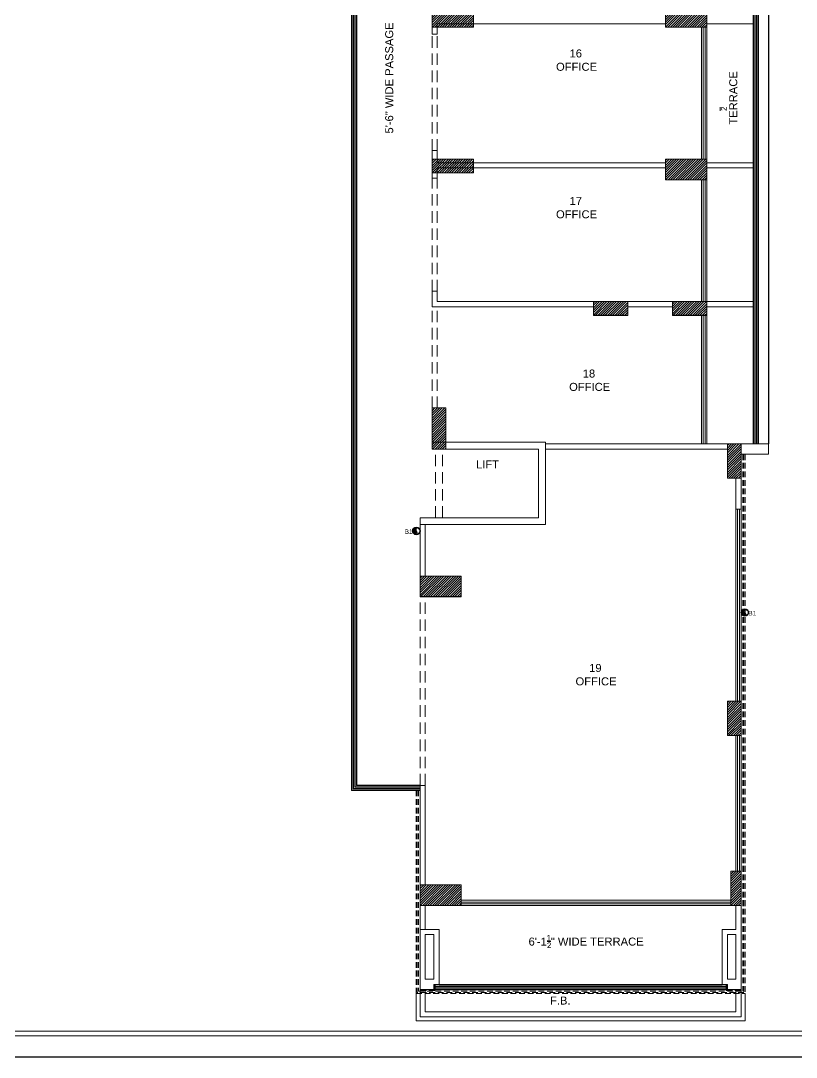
# Model space of a CAD drawing. Header units: inches. Extents: x 1807 to 67852, y 1160 to 20242.
# Drawn here: x 11976 to 12654, y 8125 to 9032 of the extents above; entities that cross this region are included whole.
import ezdxf

# ---------------------------------------------------------------- set-up
doc = ezdxf.new("R2010")
doc.units = ezdxf.units.IN
doc.header["$MEASUREMENT"] = 0
doc.linetypes.add('DASHED', pattern=[0.75, 0.5, -0.25])
for name, color, linetype, lineweight in [('02WINDOW & DOTTED', 8, 'Continuous', 20), ('4 upvc pip', 5, 'Continuous', 30), ('4 upvc pip hatch', 6, 'Continuous', 5), ('4. UPCV', 6, 'Continuous', 30), ('A-HATCH', 252, 'Continuous', 13), ('column_01', 7, 'Continuous', 18), ('HATCH', 8, 'Continuous', 0), ('RAILING', 8, 'Continuous', 25), ('SHOP TEXT', 7, 'Continuous', 15), ('wall', 7, 'Continuous', 20)]:
    doc.layers.add(name, color=color, linetype=linetype, lineweight=lineweight)
doc.styles.add('Krupalu 1', font='arial.ttf')
pattern_1 = [(45, (0, -2407.892), (-1.0606601718, 1.0606601718), [])]

# ---------------------------------------------------------------- blocks, each defined once
blk = doc.blocks.new('rtytrut')
at = {"layer": 'HATCH'}
h = blk.add_hatch(dxfattribs=at)
h.set_pattern_fill('ANSI31', color=256, scale=12, style=0)
h.set_pattern_definition(pattern_1)
h.paths.add_polyline_path([(136021.18, -630534.39), (135985.18, -630534.39), (135985.18, -630552.39), (136021.18, -630552.39)])
h = blk.add_hatch(dxfattribs=at)
h.set_pattern_fill('ANSI31', color=256, scale=12, style=0)
h.set_pattern_definition(pattern_1)
h.paths.add_polyline_path([(135781.18, -630540.39), (135817.18, -630540.39), (135817.18, -630552.39), (135781.18, -630552.39)])
h = blk.add_hatch(dxfattribs=at)
h.set_pattern_fill('ANSI31', color=256, scale=12, style=0)
h.set_pattern_definition(pattern_1)
h.paths.add_polyline_path([(135781.18, -630679.89), (135817.18, -630679.89), (135817.18, -630667.89), (135781.18, -630667.89)])
h = blk.add_hatch(dxfattribs=at)
h.set_pattern_fill('ANSI31', color=256, scale=12, style=0)
h.set_pattern_definition(pattern_1)
h.paths.add_polyline_path([(136021.18, -630685.89), (135985.18, -630685.89), (135985.18, -630667.89), (136021.18, -630667.89)])
h = blk.add_hatch(dxfattribs=at)
h.set_pattern_fill('ANSI31', color=256, scale=12, style=0)
h.set_pattern_definition(pattern_1)
h.paths.add_polyline_path([(135922.18, -630804.39), (135952.18, -630804.39), (135952.18, -630792.39), (135922.18, -630792.39)])
h = blk.add_hatch(dxfattribs=at)
h.set_pattern_fill('ANSI31', color=256, scale=12, style=0)
h.set_pattern_definition(pattern_1)
h.paths.add_polyline_path([(136021.18, -630804.39), (135991.18, -630804.39), (135991.18, -630792.39), (136021.18, -630792.39)])
h = blk.add_hatch(dxfattribs=at)
h.set_pattern_fill('ANSI31', color=256, scale=12, style=0)
h.set_pattern_definition(pattern_1)
h.paths.add_polyline_path([(135793.18, -630921.39), (135793.18, -630885.39), (135781.18, -630885.39), (135781.18, -630921.39)])
h = blk.add_hatch(dxfattribs=at)
h.set_pattern_fill('ANSI31', color=256, scale=12, style=0)
h.set_pattern_definition(pattern_1)
h.paths.add_polyline_path([(136039.18, -630916.89), (136039.18, -630946.89), (136051.18, -630946.89), (136051.18, -630916.89)])
h = blk.add_hatch(dxfattribs=at)
h.set_pattern_fill('ANSI31', color=256, scale=12, style=0)
h.set_pattern_definition(pattern_1)
h.paths.add_polyline_path([(135770.68, -631032.39), (135806.68, -631032.39), (135806.68, -631050.39), (135770.68, -631050.39)])
h = blk.add_hatch(dxfattribs=at)
h.set_pattern_fill('ANSI31', color=256, scale=12, style=0)
h.set_pattern_definition(pattern_1)
h.paths.add_polyline_path([(136039.18, -631141.89), (136039.18, -631171.89), (136051.18, -631171.89), (136051.18, -631141.89)])
h = blk.add_hatch(dxfattribs=at)
h.set_pattern_fill('ANSI31', color=256, scale=12, style=0)
h.set_pattern_definition(pattern_1)
h.paths.add_polyline_path([(136051.18, -631320.39), (136051.18, -631290.39), (136042.18, -631290.39), (136042.18, -631320.39)])
h = blk.add_hatch(dxfattribs=at)
h.set_pattern_fill('ANSI31', color=256, scale=12, style=0)
h.set_pattern_definition(pattern_1)
h.paths.add_polyline_path([(135770.68, -631302.39), (135806.68, -631302.39), (135806.68, -631320.39), (135770.68, -631320.39)])
at = {"layer": 'column_01'}
for points in [[(136021.18, -630534.39), (135985.18, -630534.39), (135985.18, -630552.39), (136021.18, -630552.39)], [(135781.18, -630540.39), (135817.18, -630540.39), (135817.18, -630552.39), (135781.18, -630552.39)], [(135781.18, -630679.89), (135817.18, -630679.89), (135817.18, -630667.89), (135781.18, -630667.89)], [(136021.18, -630685.89), (135985.18, -630685.89), (135985.18, -630667.89), (136021.18, -630667.89)], [(135922.18, -630804.39), (135952.18, -630804.39), (135952.18, -630792.39), (135922.18, -630792.39)], [(136021.18, -630804.39), (135991.18, -630804.39), (135991.18, -630792.39), (136021.18, -630792.39)], [(135793.18, -630921.39), (135793.18, -630885.39), (135781.18, -630885.39), (135781.18, -630921.39)], [(136039.18, -630916.89), (136039.18, -630946.89), (136051.18, -630946.89), (136051.18, -630916.89)], [(135770.68, -631032.39), (135806.68, -631032.39), (135806.68, -631050.39), (135770.68, -631050.39)], [(136039.18, -631141.89), (136039.18, -631171.89), (136051.18, -631171.89), (136051.18, -631141.89)], [(136051.18, -631320.39), (136051.18, -631290.39), (136042.18, -631290.39), (136042.18, -631320.39)], [(135770.68, -631302.39), (135806.68, -631302.39), (135806.68, -631320.39), (135770.68, -631320.39)]]:
    blk.add_lwpolyline(points, close=True, dxfattribs=at)

msp = doc.modelspace()

# ---------------------------------------------------------------- hatches: boundary and pattern name
at = {"layer": '4 upvc pip hatch', "ltscale": 10}
h = msp.add_hatch(dxfattribs=at)
h.set_pattern_fill('ANSI31', color=256, scale=3, angle=180, style=0)
h.set_pattern_definition([(225, (76006.13698, 149311.60004), (0.2651650429, -0.2651650429), [])])
edge = h.paths.add_edge_path()
edge.add_spline(control_points=[(12321.75, 8588.63), (12321.34, 8588.07), (12320.31, 8586.68), (12322.58, 8584.62), (12321.59, 8583.23), (12321.19, 8582.66)], knot_values=[0, 0, 0, 0, 1.259254, 3.09623, 4.348223, 4.348223, 4.348223, 4.348223], degree=3, periodic=0)
edge.add_arc((12321.54, 8585.64), 3, 83.26204, 180)
edge.add_arc((12321.54, 8585.64), 3, 180, 265.93661)
h = msp.add_hatch(dxfattribs=at)
h.set_pattern_fill('ANSI31', color=256, scale=3, angle=180, style=0)
h.set_pattern_definition([(225, (76293.23813, 149240.29438), (0.2651650429, -0.2651650429), [])])
edge = h.paths.add_edge_path()
edge.add_spline(control_points=[(12608.85, 8517.32), (12608.44, 8516.76), (12607.41, 8515.37), (12609.68, 8513.32), (12608.69, 8511.92), (12608.29, 8511.35)], knot_values=[0, 0, 0, 0, 1.259254, 3.09623, 4.348223, 4.348223, 4.348223, 4.348223], degree=3, periodic=0)
edge.add_arc((12608.64, 8514.33), 3, 83.26204, 180)
edge.add_arc((12608.64, 8514.33), 3, 180, 265.93661)

# ---------------------------------------------------------------- linework, layer by layer
at = {"layer": '02WINDOW & DOTTED', "linetype": 'DASHED', "ltscale": 20}
for p, q in [((12335.34, 8918.17), (12335.34, 9020.17)), ((12335.34, 8918.17), (12335.34, 9020.17)), ((12335.34, 8918.17), (12335.34, 9020.17)), ((12335.34, 8918.17), (12335.34, 9020.17)), ((12339.84, 8918.17), (12339.84, 9020.17)), ((12339.84, 8918.17), (12339.84, 9020.17)), ((12339.84, 8918.17), (12339.84, 9020.17)), ((12339.84, 8918.17), (12339.84, 9020.17)), ((12335.34, 8795.17), (12335.34, 8894.17)), ((12335.34, 8795.17), (12335.34, 8894.17)), ((12335.34, 8795.17), (12335.34, 8894.17)), ((12335.34, 8795.17), (12335.34, 8894.17)), ((12339.84, 8795.17), (12339.84, 8894.17)), ((12339.84, 8795.17), (12339.84, 8894.17)), ((12339.84, 8795.17), (12339.84, 8894.17)), ((12339.84, 8795.17), (12339.84, 8894.17)), ((12335.34, 8693.17), (12335.34, 8781.67)), ((12335.34, 8693.17), (12335.34, 8781.67)), ((12335.34, 8693.17), (12335.34, 8781.67)), ((12335.34, 8693.17), (12335.34, 8781.67)), ((12339.84, 8693.17), (12339.84, 8781.67)), ((12339.84, 8693.17), (12339.84, 8781.67)), ((12339.84, 8693.17), (12339.84, 8781.67)), ((12339.84, 8693.17), (12339.84, 8781.67)), ((12338.34, 8597.17), (12338.34, 8657.17)), ((12338.34, 8597.17), (12338.34, 8657.17)), ((12338.34, 8597.17), (12338.34, 8657.17)), ((12338.34, 8597.17), (12338.34, 8657.17)), ((12344.34, 8597.17), (12344.34, 8657.17)), ((12344.34, 8597.17), (12344.34, 8657.17)), ((12344.34, 8597.17), (12344.34, 8657.17)), ((12344.34, 8597.17), (12344.34, 8657.17)), ((12324.84, 8363.17), (12324.84, 8528.17)), ((12324.84, 8363.17), (12324.84, 8528.17)), ((12324.84, 8363.17), (12324.84, 8528.17)), ((12324.84, 8363.17), (12324.84, 8528.17)), ((12329.34, 8363.17), (12329.34, 8528.17)), ((12329.34, 8363.17), (12329.34, 8528.17)), ((12329.34, 8363.17), (12329.34, 8528.17)), ((12329.34, 8363.17), (12329.34, 8528.17))]:
    msp.add_line(p, q, dxfattribs=at)
at = {"layer": '02WINDOW & DOTTED', "ltscale": 20}
for p, q in [((12570.84, 9026.17), (12570.84, 8910.67)), ((12570.84, 9026.17), (12570.84, 8910.67)), ((12570.84, 9026.17), (12570.84, 8910.67)), ((12570.84, 9026.17), (12570.84, 8910.67)), ((12572.34, 9026.17), (12572.34, 8910.67)), ((12572.34, 9026.17), (12572.34, 8910.67)), ((12572.34, 9026.17), (12572.34, 8910.67)), ((12572.34, 9026.17), (12572.34, 8910.67)), ((12573.84, 9026.17), (12573.84, 8910.67)), ((12573.84, 9026.17), (12573.84, 8910.67)), ((12573.84, 9026.17), (12573.84, 8910.67)), ((12573.84, 9026.17), (12573.84, 8910.67)), ((12575.34, 9026.17), (12575.34, 8910.67)), ((12575.34, 9026.17), (12575.34, 8910.67)), ((12575.34, 9026.17), (12575.34, 8910.67)), ((12575.34, 9026.17), (12575.34, 8910.67)), ((12570.84, 8892.67), (12570.84, 8786.17)), ((12570.84, 8892.67), (12570.84, 8786.17)), ((12570.84, 8892.67), (12570.84, 8786.17)), ((12570.84, 8892.67), (12570.84, 8786.17)), ((12572.34, 8892.67), (12572.34, 8786.17)), ((12572.34, 8892.67), (12572.34, 8786.17)), ((12572.34, 8892.67), (12572.34, 8786.17)), ((12572.34, 8892.67), (12572.34, 8786.17)), ((12573.84, 8892.67), (12573.84, 8786.17)), ((12573.84, 8892.67), (12573.84, 8786.17)), ((12573.84, 8892.67), (12573.84, 8786.17)), ((12573.84, 8892.67), (12573.84, 8786.17)), ((12575.34, 8892.67), (12575.34, 8786.17)), ((12575.34, 8892.67), (12575.34, 8786.17)), ((12575.34, 8892.67), (12575.34, 8786.17)), ((12575.34, 8892.67), (12575.34, 8786.17)), ((12570.84, 8774.17), (12570.84, 8661.67)), ((12570.84, 8774.17), (12570.84, 8661.67)), ((12570.84, 8774.17), (12570.84, 8661.67)), ((12570.84, 8774.17), (12570.84, 8661.67)), ((12572.34, 8774.17), (12572.34, 8661.67)), ((12572.34, 8774.17), (12572.34, 8661.67)), ((12572.34, 8774.17), (12572.34, 8661.67)), ((12572.34, 8774.17), (12572.34, 8661.67)), ((12573.84, 8774.17), (12573.84, 8661.67)), ((12573.84, 8774.17), (12573.84, 8661.67)), ((12573.84, 8774.17), (12573.84, 8661.67)), ((12573.84, 8774.17), (12573.84, 8661.67)), ((12575.34, 8774.17), (12575.34, 8661.67)), ((12575.34, 8774.17), (12575.34, 8661.67)), ((12575.34, 8774.17), (12575.34, 8661.67)), ((12575.34, 8774.17), (12575.34, 8661.67)), ((12600.84, 8436.67), (12600.84, 8604.67)), ((12600.84, 8436.67), (12600.84, 8604.67)), ((12600.84, 8436.67), (12600.84, 8604.67)), ((12600.84, 8436.67), (12600.84, 8604.67)), ((12602.34, 8436.67), (12602.34, 8604.67)), ((12602.34, 8436.67), (12602.34, 8604.67)), ((12602.34, 8436.67), (12602.34, 8604.67)), ((12602.34, 8436.67), (12602.34, 8604.67)), ((12603.84, 8436.67), (12603.84, 8604.67)), ((12603.84, 8436.67), (12603.84, 8604.67)), ((12603.84, 8436.67), (12603.84, 8604.67)), ((12603.84, 8436.67), (12603.84, 8604.67)), ((12605.34, 8436.67), (12605.34, 8604.67)), ((12605.34, 8436.67), (12605.34, 8604.67)), ((12605.34, 8436.67), (12605.34, 8604.67)), ((12605.34, 8436.67), (12605.34, 8604.67)), ((12600.84, 8288.17), (12600.84, 8406.67)), ((12600.84, 8288.17), (12600.84, 8406.67)), ((12600.84, 8288.17), (12600.84, 8406.67)), ((12600.84, 8288.17), (12600.84, 8406.67)), ((12602.34, 8288.17), (12602.34, 8406.67)), ((12602.34, 8288.17), (12602.34, 8406.67)), ((12602.34, 8288.17), (12602.34, 8406.67)), ((12602.34, 8288.17), (12602.34, 8406.67)), ((12603.84, 8288.17), (12603.84, 8406.67)), ((12603.84, 8288.17), (12603.84, 8406.67)), ((12603.84, 8288.17), (12603.84, 8406.67)), ((12603.84, 8288.17), (12603.84, 8406.67)), ((12605.34, 8288.17), (12605.34, 8406.67)), ((12605.34, 8288.17), (12605.34, 8406.67)), ((12605.34, 8288.17), (12605.34, 8406.67)), ((12605.34, 8288.17), (12605.34, 8406.67)), ((12329.34, 8258.17), (12342.66, 8258.17)), ((12329.34, 8258.17), (12342.66, 8258.17)), ((12329.34, 8258.17), (12342.66, 8258.17)), ((12329.34, 8258.17), (12342.66, 8258.17)), ((12360.84, 8262.67), (12596.34, 8262.67)), ((12360.84, 8262.67), (12596.34, 8262.67)), ((12360.84, 8262.67), (12596.34, 8262.67)), ((12360.84, 8262.67), (12596.34, 8262.67)), ((12360.84, 8261.17), (12596.34, 8261.17)), ((12360.84, 8261.17), (12596.34, 8261.17)), ((12360.84, 8261.17), (12596.34, 8261.17)), ((12360.84, 8261.17), (12596.34, 8261.17)), ((12360.84, 8259.67), (12596.34, 8259.67)), ((12360.84, 8259.67), (12596.34, 8259.67)), ((12360.84, 8259.67), (12596.34, 8259.67)), ((12360.84, 8259.67), (12596.34, 8259.67)), ((12360.84, 8258.17), (12596.34, 8258.17)), ((12360.84, 8258.17), (12596.34, 8258.17)), ((12360.84, 8258.17), (12596.34, 8258.17)), ((12360.84, 8258.17), (12596.34, 8258.17))]:
    msp.add_line(p, q, dxfattribs=at)
at = {"layer": '02WINDOW & DOTTED', "linetype": 'DASHED', "ltscale": 10}
for p, q in [((12606.84, 8652.67), (12606.84, 8183.17)), ((12606.84, 8652.67), (12606.84, 8183.17)), ((12606.84, 8652.67), (12606.84, 8183.17)), ((12606.84, 8652.67), (12606.84, 8183.17)), ((12607.84, 8652.67), (12607.84, 8182.17)), ((12607.84, 8652.67), (12607.84, 8182.17)), ((12607.84, 8652.67), (12607.84, 8182.17)), ((12607.84, 8652.67), (12607.84, 8182.17)), ((12608.84, 8652.67), (12608.84, 8181.17)), ((12608.84, 8652.67), (12608.84, 8181.17)), ((12608.84, 8652.67), (12608.84, 8181.17)), ((12608.84, 8652.67), (12608.84, 8181.17)), ((12321.34, 8358.67), (12321.34, 8181.17)), ((12321.34, 8358.67), (12321.34, 8181.17)), ((12321.34, 8358.67), (12321.34, 8181.17)), ((12321.34, 8358.67), (12321.34, 8181.17)), ((12322.34, 8358.67), (12322.34, 8182.17)), ((12322.34, 8358.67), (12322.34, 8182.17)), ((12322.34, 8358.67), (12322.34, 8182.17)), ((12322.34, 8358.67), (12322.34, 8182.17)), ((12323.34, 8358.67), (12323.34, 8183.17)), ((12323.34, 8358.67), (12323.34, 8183.17)), ((12323.34, 8358.67), (12323.34, 8183.17)), ((12323.34, 8358.67), (12323.34, 8183.17)), ((12324.84, 8184.67), (12324.84, 8183.67)), ((12324.84, 8184.67), (12324.84, 8183.67)), ((12324.84, 8184.67), (12324.84, 8183.67)), ((12324.84, 8184.67), (12324.84, 8183.67)), ((12337.34, 8189.17), (12337.34, 8184.17)), ((12337.34, 8189.17), (12337.34, 8184.17)), ((12337.34, 8189.17), (12337.34, 8184.17)), ((12337.34, 8189.17), (12337.34, 8184.17)), ((12337.84, 8189.17), (12337.84, 8183.67)), ((12337.84, 8189.17), (12337.84, 8183.67)), ((12337.84, 8189.17), (12337.84, 8183.67)), ((12337.84, 8189.17), (12337.84, 8183.67)), ((12592.34, 8189.17), (12592.34, 8183.67)), ((12592.34, 8189.17), (12592.34, 8183.67)), ((12592.34, 8189.17), (12592.34, 8183.67)), ((12592.34, 8189.17), (12592.34, 8183.67)), ((12592.84, 8189.17), (12592.84, 8184.17)), ((12592.84, 8189.17), (12592.84, 8184.17)), ((12592.84, 8189.17), (12592.84, 8184.17)), ((12592.84, 8189.17), (12592.84, 8184.17)), ((12605.34, 8184.67), (12605.34, 8183.67)), ((12605.34, 8184.67), (12605.34, 8183.67)), ((12605.34, 8184.67), (12605.34, 8183.67)), ((12605.34, 8184.67), (12605.34, 8183.67)), ((12321.34, 8181.17), (12608.84, 8181.17)), ((12321.34, 8181.17), (12608.84, 8181.17)), ((12321.34, 8181.17), (12608.84, 8181.17)), ((12321.34, 8181.17), (12608.84, 8181.17)), ((12607.84, 8182.17), (12322.34, 8182.17)), ((12607.84, 8182.17), (12322.34, 8182.17)), ((12607.84, 8182.17), (12322.34, 8182.17)), ((12607.84, 8182.17), (12322.34, 8182.17)), ((12323.34, 8183.17), (12606.84, 8183.17)), ((12323.34, 8183.17), (12606.84, 8183.17)), ((12323.34, 8183.17), (12606.84, 8183.17)), ((12323.34, 8183.17), (12606.84, 8183.17)), ((12337.34, 8184.17), (12324.84, 8184.17)), ((12337.34, 8184.17), (12324.84, 8184.17)), ((12337.34, 8184.17), (12324.84, 8184.17)), ((12337.34, 8184.17), (12324.84, 8184.17)), ((12337.84, 8183.67), (12324.84, 8183.67)), ((12337.84, 8183.67), (12324.84, 8183.67)), ((12337.84, 8183.67), (12324.84, 8183.67)), ((12337.84, 8183.67), (12324.84, 8183.67)), ((12592.34, 8183.67), (12605.34, 8183.67)), ((12592.34, 8183.67), (12605.34, 8183.67)), ((12592.34, 8183.67), (12605.34, 8183.67)), ((12592.34, 8183.67), (12605.34, 8183.67)), ((12592.84, 8184.17), (12605.34, 8184.17)), ((12592.84, 8184.17), (12605.34, 8184.17)), ((12592.84, 8184.17), (12605.34, 8184.17)), ((12592.84, 8184.17), (12605.34, 8184.17))]:
    msp.add_line(p, q, dxfattribs=at)
at = {"layer": '4 upvc pip'}
msp.add_lwpolyline([(11297.95, 9838.79), (13721.15, 9838.79), (13721.15, 8125.42), (11297.95, 8125.42)], close=True, dxfattribs=at)
at = {"layer": '4. UPCV', "ltscale": 10}
for centre, radius in [((12321.54, 8585.64), 3.3), ((12321.54, 8585.64), 3), ((12608.64, 8514.33), 3.3), ((12608.64, 8514.33), 3)]:
    msp.add_circle(centre, radius, dxfattribs=at)
for points in [[(12321.75, 8588.63), (12321.34, 8588.07), (12320.31, 8586.68), (12322.58, 8584.62), (12321.59, 8583.23), (12321.19, 8582.66)], [(12608.85, 8517.32), (12608.44, 8516.76), (12607.41, 8515.37), (12609.68, 8513.32), (12608.69, 8511.92), (12608.29, 8511.35)]]:
    msp.add_open_spline(points, degree=3, knots=[0, 0, 0, 0, 1.888881, 4.644345, 6.522333, 6.522333, 6.522333, 6.522333], dxfattribs=at)
at = {"layer": 'A-HATCH'}
for points in [[(13655.4, 9820.03), (11359.62, 9820.03, 0.414214), (11316.72, 9777.12), (11316.72, 8191.17, 0.414214), (11363.7, 8144.18), (13652.35, 8144.18, 0.414214), (13702.39, 8194.22), (13702.39, 9773.04, 0.414214)], [(13655.4, 9815.86), (11359.62, 9815.86, 0.414214), (11320.89, 9777.12), (11320.89, 8191.17, 0.414214), (11363.7, 8148.35), (13652.35, 8148.35, 0.414214), (13698.22, 8194.22), (13698.22, 9773.04, 0.414214)]]:
    msp.add_lwpolyline(points, format="xyb", close=True, dxfattribs=at)
at = {"layer": 'RAILING'}
for p, q in [((12615.84, 9395.17), (12615.84, 8661.67)), ((12615.84, 9395.17), (12615.84, 8661.67)), ((12617.34, 9395.17), (12617.34, 8661.67)), ((12617.34, 9395.17), (12617.34, 8661.67)), ((12617.34, 9395.17), (12617.34, 8661.67)), ((12617.34, 9395.17), (12617.34, 8661.67)), ((12618.84, 9395.17), (12618.84, 8661.67)), ((12618.84, 9395.17), (12618.84, 8661.67)), ((12618.84, 9395.17), (12618.84, 8661.67)), ((12618.84, 9395.17), (12618.84, 8661.67)), ((12620.34, 9395.17), (12620.34, 8661.67)), ((12620.34, 9395.17), (12620.34, 8661.67)), ((12620.34, 9395.17), (12620.34, 8661.67)), ((12620.34, 9395.17), (12620.34, 8661.67)), ((12629.34, 9395.17), (12629.34, 8661.67)), ((12629.34, 9395.17), (12629.34, 8661.67)), ((12629.34, 9395.17), (12629.34, 8661.67)), ((12629.34, 9395.17), (12629.34, 8661.67)), ((12267.84, 9372.67), (12267.84, 8361.67)), ((12267.84, 9372.67), (12267.84, 8361.67)), ((12267.84, 9372.67), (12267.84, 8361.67)), ((12267.84, 9372.67), (12267.84, 8361.67)), ((12269.34, 9372.67), (12269.34, 8363.17)), ((12269.34, 9372.67), (12269.34, 8363.17)), ((12269.34, 9372.67), (12269.34, 8363.17)), ((12269.34, 9372.67), (12269.34, 8363.17)), ((12264.84, 9368.17), (12264.84, 8358.67)), ((12264.84, 9368.17), (12264.84, 8358.67)), ((12264.84, 9368.17), (12264.84, 8358.67)), ((12264.84, 9368.17), (12264.84, 8358.67)), ((12266.34, 9368.17), (12266.34, 8360.17)), ((12266.34, 9368.17), (12266.34, 8360.17)), ((12266.34, 9368.17), (12266.34, 8360.17)), ((12266.34, 9368.17), (12266.34, 8360.17)), ((12324.84, 8358.67), (12264.84, 8358.67)), ((12324.84, 8358.67), (12264.84, 8358.67)), ((12324.84, 8358.67), (12264.84, 8358.67)), ((12324.84, 8358.67), (12264.84, 8358.67)), ((12324.84, 8360.17), (12266.34, 8360.17)), ((12324.84, 8360.17), (12266.34, 8360.17)), ((12324.84, 8360.17), (12266.34, 8360.17)), ((12324.84, 8360.17), (12266.34, 8360.17)), ((12324.84, 8361.67), (12267.84, 8361.67)), ((12324.84, 8361.67), (12267.84, 8361.67)), ((12324.84, 8361.67), (12267.84, 8361.67)), ((12324.84, 8361.67), (12267.84, 8361.67)), ((12324.84, 8363.17), (12269.34, 8363.17)), ((12324.84, 8363.17), (12269.34, 8363.17)), ((12324.84, 8363.17), (12269.34, 8363.17)), ((12324.84, 8363.17), (12269.34, 8363.17)), ((12336.84, 8187.67), (12593.34, 8187.67)), ((12336.84, 8187.67), (12593.34, 8187.67)), ((12336.84, 8187.67), (12593.34, 8187.67)), ((12336.84, 8187.67), (12593.34, 8187.67)), ((12336.84, 8186.17), (12593.34, 8186.17)), ((12336.84, 8186.17), (12593.34, 8186.17)), ((12336.84, 8186.17), (12593.34, 8186.17)), ((12336.84, 8186.17), (12593.34, 8186.17)), ((12336.84, 8184.67), (12593.34, 8184.67)), ((12336.84, 8184.67), (12593.34, 8184.67)), ((12336.84, 8184.67), (12593.34, 8184.67)), ((12336.84, 8184.67), (12593.34, 8184.67)), ((12341.34, 8189.17), (12588.84, 8189.17)), ((12341.34, 8189.17), (12588.84, 8189.17)), ((12341.34, 8189.17), (12588.84, 8189.17)), ((12341.34, 8189.17), (12588.84, 8189.17))]:
    msp.add_line(p, q, dxfattribs=at)
at = {"layer": 'SHOP TEXT', "ltscale": 0.1}
for p, q in [((12587.01, 8953.07), (12587.01, 8956.31)), ((12587.01, 8953.07), (12587.01, 8956.31)), ((12587.01, 8953.07), (12587.01, 8956.31)), ((12587.01, 8953.07), (12587.01, 8956.31)), ((12435.81, 8226.57), (12439.04, 8226.57)), ((12435.81, 8226.57), (12439.04, 8226.57)), ((12435.81, 8226.57), (12439.04, 8226.57)), ((12435.81, 8226.57), (12439.04, 8226.57))]:
    msp.add_line(p, q, dxfattribs=at)
at = {"layer": 'wall'}
for p, q in [((12335.34, 9044.17), (12335.34, 9020.17)), ((12335.34, 9044.17), (12335.34, 9020.17)), ((12335.34, 9044.17), (12335.34, 9020.17)), ((12335.34, 9044.17), (12335.34, 9020.17)), ((12339.84, 9029.17), (12539.34, 9029.17)), ((12339.84, 9029.17), (12339.84, 9020.17)), ((12339.84, 9029.17), (12539.34, 9029.17)), ((12339.84, 9029.17), (12339.84, 9020.17)), ((12339.84, 9029.17), (12539.34, 9029.17)), ((12339.84, 9029.17), (12539.34, 9029.17)), ((12339.84, 9029.17), (12339.84, 9020.17)), ((12339.84, 9029.17), (12339.84, 9020.17)), ((12539.34, 9026.17), (12539.34, 9029.17)), ((12539.34, 9026.17), (12539.34, 9029.17)), ((12539.34, 9026.17), (12539.34, 9029.17)), ((12539.34, 9026.17), (12539.34, 9029.17)), ((12575.34, 9026.17), (12575.34, 9029.17)), ((12575.34, 9029.17), (12615.84, 9029.17)), ((12575.34, 9026.17), (12575.34, 9029.17)), ((12575.34, 9029.17), (12615.84, 9029.17)), ((12575.34, 9029.17), (12615.84, 9029.17)), ((12575.34, 9026.17), (12575.34, 9029.17)), ((12575.34, 9026.17), (12575.34, 9029.17)), ((12575.34, 9029.17), (12615.84, 9029.17)), ((12335.34, 9020.17), (12339.84, 9020.17)), ((12335.34, 9020.17), (12339.84, 9020.17)), ((12335.34, 9020.17), (12339.84, 9020.17)), ((12335.34, 9020.17), (12339.84, 9020.17)), ((12575.34, 9026.17), (12539.34, 9026.17)), ((12575.34, 9026.17), (12539.34, 9026.17)), ((12575.34, 9026.17), (12539.34, 9026.17)), ((12575.34, 9026.17), (12539.34, 9026.17)), ((12335.34, 8918.17), (12339.84, 8918.17)), ((12335.34, 8918.17), (12335.34, 8894.17)), ((12335.34, 8918.17), (12339.84, 8918.17)), ((12335.34, 8918.17), (12335.34, 8894.17)), ((12335.34, 8918.17), (12339.84, 8918.17)), ((12335.34, 8918.17), (12339.84, 8918.17)), ((12335.34, 8918.17), (12335.34, 8894.17)), ((12335.34, 8918.17), (12335.34, 8894.17)), ((12339.84, 8907.67), (12339.84, 8918.17)), ((12339.84, 8907.67), (12339.84, 8918.17)), ((12339.84, 8907.67), (12339.84, 8918.17)), ((12339.84, 8907.67), (12339.84, 8918.17)), ((12371.34, 8910.67), (12339.84, 8910.67)), ((12371.34, 8910.67), (12339.84, 8910.67)), ((12371.34, 8910.67), (12339.84, 8910.67)), ((12371.34, 8910.67), (12339.84, 8910.67)), ((12371.34, 8907.67), (12371.34, 8910.67)), ((12371.34, 8907.67), (12371.34, 8910.67)), ((12371.34, 8907.67), (12371.34, 8910.67)), ((12371.34, 8907.67), (12371.34, 8910.67)), ((12575.34, 8910.67), (12539.34, 8910.67)), ((12539.34, 8907.67), (12539.34, 8910.67)), ((12575.34, 8910.67), (12539.34, 8910.67)), ((12539.34, 8907.67), (12539.34, 8910.67)), ((12539.34, 8907.67), (12539.34, 8910.67)), ((12575.34, 8910.67), (12539.34, 8910.67)), ((12575.34, 8910.67), (12539.34, 8910.67)), ((12539.34, 8907.67), (12539.34, 8910.67)), ((12339.84, 8907.67), (12539.34, 8907.67)), ((12339.84, 8907.67), (12539.34, 8907.67)), ((12339.84, 8907.67), (12539.34, 8907.67)), ((12339.84, 8907.67), (12539.34, 8907.67)), ((12339.84, 8903.17), (12539.34, 8903.17)), ((12339.84, 8894.17), (12339.84, 8903.17)), ((12339.84, 8903.17), (12539.34, 8903.17)), ((12339.84, 8894.17), (12339.84, 8903.17)), ((12339.84, 8903.17), (12539.34, 8903.17)), ((12339.84, 8903.17), (12539.34, 8903.17)), ((12339.84, 8894.17), (12339.84, 8903.17)), ((12339.84, 8894.17), (12339.84, 8903.17)), ((12371.34, 8898.67), (12371.34, 8903.17)), ((12371.34, 8898.67), (12371.34, 8903.17)), ((12371.34, 8898.67), (12371.34, 8903.17)), ((12371.34, 8898.67), (12371.34, 8903.17)), ((12575.34, 8907.67), (12615.84, 8907.67)), ((12575.34, 8907.67), (12615.84, 8907.67)), ((12575.34, 8907.67), (12615.84, 8907.67)), ((12575.34, 8907.67), (12615.84, 8907.67)), ((12575.34, 8903.17), (12615.84, 8903.17)), ((12575.34, 8903.17), (12615.84, 8903.17)), ((12575.34, 8903.17), (12615.84, 8903.17)), ((12575.34, 8903.17), (12615.84, 8903.17)), ((12335.34, 8894.17), (12339.84, 8894.17)), ((12335.34, 8894.17), (12339.84, 8894.17)), ((12335.34, 8894.17), (12339.84, 8894.17)), ((12335.34, 8894.17), (12339.84, 8894.17)), ((12339.84, 8898.67), (12371.34, 8898.67)), ((12339.84, 8898.67), (12371.34, 8898.67)), ((12339.84, 8898.67), (12371.34, 8898.67)), ((12339.84, 8898.67), (12371.34, 8898.67)), ((12335.34, 8795.17), (12339.84, 8795.17)), ((12335.34, 8795.17), (12335.34, 8781.67)), ((12335.34, 8795.17), (12339.84, 8795.17)), ((12335.34, 8795.17), (12335.34, 8781.67)), ((12335.34, 8795.17), (12339.84, 8795.17)), ((12335.34, 8795.17), (12339.84, 8795.17)), ((12335.34, 8795.17), (12335.34, 8781.67)), ((12335.34, 8795.17), (12335.34, 8781.67)), ((12339.84, 8795.17), (12339.84, 8786.17)), ((12339.84, 8795.17), (12339.84, 8786.17)), ((12339.84, 8795.17), (12339.84, 8786.17)), ((12339.84, 8795.17), (12339.84, 8786.17)), ((12339.84, 8786.17), (12575.34, 8786.17)), ((12339.84, 8786.17), (12575.34, 8786.17)), ((12339.84, 8786.17), (12575.34, 8786.17)), ((12339.84, 8786.17), (12575.34, 8786.17)), ((12575.34, 8786.17), (12615.84, 8786.17)), ((12575.34, 8786.17), (12615.84, 8786.17)), ((12575.34, 8786.17), (12615.84, 8786.17)), ((12575.34, 8786.17), (12615.84, 8786.17)), ((12335.34, 8781.67), (12476.34, 8781.67)), ((12335.34, 8781.67), (12476.34, 8781.67)), ((12335.34, 8781.67), (12476.34, 8781.67)), ((12335.34, 8781.67), (12476.34, 8781.67)), ((12506.34, 8781.67), (12545.34, 8781.67)), ((12506.34, 8781.67), (12545.34, 8781.67)), ((12506.34, 8781.67), (12545.34, 8781.67)), ((12506.34, 8781.67), (12545.34, 8781.67)), ((12575.34, 8781.67), (12575.34, 8774.17)), ((12575.34, 8781.67), (12615.84, 8781.67)), ((12575.34, 8781.67), (12575.34, 8774.17)), ((12575.34, 8781.67), (12615.84, 8781.67)), ((12575.34, 8781.67), (12615.84, 8781.67)), ((12575.34, 8781.67), (12575.34, 8774.17)), ((12575.34, 8781.67), (12575.34, 8774.17)), ((12575.34, 8781.67), (12615.84, 8781.67)), ((12335.34, 8693.17), (12335.34, 8657.17)), ((12335.34, 8693.17), (12347.34, 8693.17)), ((12335.34, 8693.17), (12335.34, 8657.17)), ((12335.34, 8693.17), (12347.34, 8693.17)), ((12335.34, 8693.17), (12347.34, 8693.17)), ((12335.34, 8693.17), (12335.34, 8657.17)), ((12335.34, 8693.17), (12335.34, 8657.17)), ((12335.34, 8693.17), (12347.34, 8693.17)), ((12347.34, 8663.17), (12347.34, 8693.17)), ((12347.34, 8663.17), (12347.34, 8693.17)), ((12347.34, 8663.17), (12347.34, 8693.17)), ((12347.34, 8663.17), (12347.34, 8693.17)), ((12335.34, 8663.17), (12434.34, 8663.17)), ((12335.34, 8663.17), (12434.34, 8663.17)), ((12335.34, 8663.17), (12434.34, 8663.17)), ((12335.34, 8663.17), (12434.34, 8663.17)), ((12335.34, 8657.17), (12428.34, 8657.17)), ((12335.34, 8657.17), (12428.34, 8657.17)), ((12335.34, 8657.17), (12428.34, 8657.17)), ((12335.34, 8657.17), (12428.34, 8657.17)), ((12428.34, 8657.17), (12428.34, 8597.17)), ((12428.34, 8657.17), (12428.34, 8597.17)), ((12428.34, 8657.17), (12428.34, 8597.17)), ((12428.34, 8657.17), (12428.34, 8597.17)), ((12434.34, 8663.17), (12434.34, 8591.17)), ((12434.34, 8663.17), (12434.34, 8591.17)), ((12434.34, 8663.17), (12434.34, 8591.17)), ((12434.34, 8663.17), (12434.34, 8591.17)), ((12434.34, 8661.67), (12629.34, 8661.67)), ((12434.34, 8661.67), (12629.34, 8661.67)), ((12434.34, 8661.67), (12629.34, 8661.67)), ((12434.34, 8661.67), (12629.34, 8661.67)), ((12434.34, 8657.17), (12593.34, 8657.17)), ((12434.34, 8657.17), (12593.34, 8657.17)), ((12434.34, 8657.17), (12593.34, 8657.17)), ((12434.34, 8657.17), (12593.34, 8657.17)), ((12629.34, 8661.67), (12629.34, 8652.67)), ((12629.34, 8661.67), (12629.34, 8652.67)), ((12629.34, 8661.67), (12629.34, 8652.67)), ((12629.34, 8661.67), (12629.34, 8652.67)), ((12605.34, 8652.67), (12629.34, 8652.67)), ((12605.34, 8652.67), (12605.34, 8604.67)), ((12605.34, 8652.67), (12629.34, 8652.67)), ((12605.34, 8652.67), (12605.34, 8604.67)), ((12605.34, 8652.67), (12629.34, 8652.67)), ((12605.34, 8652.67), (12629.34, 8652.67)), ((12605.34, 8652.67), (12605.34, 8604.67)), ((12605.34, 8652.67), (12605.34, 8604.67)), ((12600.84, 8631.67), (12600.84, 8604.67)), ((12600.84, 8631.67), (12600.84, 8604.67)), ((12600.84, 8631.67), (12600.84, 8604.67)), ((12600.84, 8631.67), (12600.84, 8604.67)), ((12600.84, 8604.67), (12605.34, 8604.67)), ((12600.84, 8604.67), (12605.34, 8604.67)), ((12600.84, 8604.67), (12605.34, 8604.67)), ((12600.84, 8604.67), (12605.34, 8604.67)), ((12324.84, 8597.17), (12428.34, 8597.17)), ((12324.84, 8597.17), (12324.84, 8528.17)), ((12324.84, 8597.17), (12428.34, 8597.17)), ((12324.84, 8597.17), (12324.84, 8528.17)), ((12324.84, 8597.17), (12428.34, 8597.17)), ((12324.84, 8597.17), (12428.34, 8597.17)), ((12324.84, 8597.17), (12324.84, 8528.17)), ((12324.84, 8597.17), (12324.84, 8528.17)), ((12324.84, 8591.17), (12434.34, 8591.17)), ((12324.84, 8591.17), (12434.34, 8591.17)), ((12324.84, 8591.17), (12434.34, 8591.17)), ((12324.84, 8591.17), (12434.34, 8591.17)), ((12329.34, 8546.17), (12329.34, 8591.17)), ((12329.34, 8546.17), (12329.34, 8591.17)), ((12329.34, 8546.17), (12329.34, 8591.17)), ((12329.34, 8546.17), (12329.34, 8591.17)), ((12360.84, 8546.17), (12329.34, 8546.17)), ((12360.84, 8546.17), (12329.34, 8546.17)), ((12360.84, 8546.17), (12329.34, 8546.17)), ((12360.84, 8546.17), (12329.34, 8546.17)), ((12360.84, 8528.17), (12360.84, 8546.17)), ((12360.84, 8528.17), (12360.84, 8546.17)), ((12360.84, 8528.17), (12360.84, 8546.17)), ((12360.84, 8528.17), (12360.84, 8546.17)), ((12324.84, 8528.17), (12329.34, 8528.17)), ((12324.84, 8528.17), (12360.84, 8528.17)), ((12324.84, 8528.17), (12329.34, 8528.17)), ((12324.84, 8528.17), (12360.84, 8528.17)), ((12324.84, 8528.17), (12360.84, 8528.17)), ((12324.84, 8528.17), (12329.34, 8528.17)), ((12324.84, 8528.17), (12329.34, 8528.17)), ((12324.84, 8528.17), (12360.84, 8528.17)), ((12324.84, 8363.17), (12324.84, 8184.67)), ((12324.84, 8363.17), (12329.34, 8363.17)), ((12324.84, 8363.17), (12324.84, 8184.67)), ((12324.84, 8363.17), (12329.34, 8363.17)), ((12324.84, 8363.17), (12324.84, 8184.67)), ((12324.84, 8363.17), (12329.34, 8363.17)), ((12324.84, 8363.17), (12324.84, 8184.67)), ((12324.84, 8363.17), (12329.34, 8363.17)), ((12329.34, 8363.17), (12329.34, 8276.17)), ((12329.34, 8363.17), (12329.34, 8276.17)), ((12329.34, 8363.17), (12329.34, 8276.17)), ((12329.34, 8363.17), (12329.34, 8276.17)), ((12605.34, 8288.17), (12596.34, 8288.17)), ((12596.34, 8288.17), (12596.34, 8258.17)), ((12605.34, 8288.17), (12596.34, 8288.17)), ((12596.34, 8288.17), (12596.34, 8258.17)), ((12605.34, 8288.17), (12596.34, 8288.17)), ((12596.34, 8288.17), (12596.34, 8258.17)), ((12605.34, 8288.17), (12596.34, 8288.17)), ((12596.34, 8288.17), (12596.34, 8258.17)), ((12605.34, 8288.17), (12605.34, 8184.67)), ((12605.34, 8288.17), (12605.34, 8184.67)), ((12605.34, 8288.17), (12605.34, 8184.67)), ((12605.34, 8288.17), (12605.34, 8184.67)), ((12324.84, 8276.17), (12360.84, 8276.17)), ((12324.84, 8276.17), (12360.84, 8276.17)), ((12324.84, 8276.17), (12360.84, 8276.17)), ((12324.84, 8276.17), (12360.84, 8276.17)), ((12360.84, 8276.17), (12360.84, 8258.17)), ((12360.84, 8276.17), (12360.84, 8258.17)), ((12360.84, 8276.17), (12360.84, 8258.17)), ((12360.84, 8276.17), (12360.84, 8258.17)), ((12329.34, 8258.17), (12329.34, 8237.17)), ((12360.84, 8258.17), (12329.34, 8258.17)), ((12360.84, 8258.17), (12329.34, 8258.17)), ((12329.34, 8258.17), (12329.34, 8237.17)), ((12360.84, 8258.17), (12329.34, 8258.17)), ((12360.84, 8258.17), (12329.34, 8258.17)), ((12329.34, 8258.17), (12329.34, 8237.17)), ((12360.84, 8258.17), (12329.34, 8258.17)), ((12360.84, 8258.17), (12329.34, 8258.17)), ((12329.34, 8258.17), (12329.34, 8237.17)), ((12360.84, 8258.17), (12329.34, 8258.17)), ((12360.84, 8258.17), (12329.34, 8258.17)), ((12360.84, 8262.67), (12360.84, 8258.17)), ((12360.84, 8262.67), (12360.84, 8258.17)), ((12360.84, 8262.67), (12360.84, 8258.17)), ((12360.84, 8262.67), (12360.84, 8258.17)), ((12600.84, 8258.17), (12596.34, 8258.17)), ((12600.84, 8258.17), (12596.34, 8258.17)), ((12600.84, 8258.17), (12596.34, 8258.17)), ((12600.84, 8258.17), (12596.34, 8258.17)), ((12600.84, 8258.17), (12600.84, 8237.17)), ((12600.84, 8258.17), (12600.84, 8237.17)), ((12600.84, 8258.17), (12600.84, 8237.17)), ((12600.84, 8258.17), (12600.84, 8237.17)), ((12324.84, 8237.17), (12341.34, 8237.17)), ((12324.84, 8237.17), (12341.34, 8237.17)), ((12324.84, 8237.17), (12341.34, 8237.17)), ((12324.84, 8237.17), (12341.34, 8237.17)), ((12329.34, 8232.67), (12329.34, 8193.67)), ((12329.34, 8232.67), (12336.84, 8232.67)), ((12329.34, 8232.67), (12329.34, 8193.67)), ((12329.34, 8232.67), (12336.84, 8232.67)), ((12329.34, 8232.67), (12329.34, 8193.67)), ((12329.34, 8232.67), (12336.84, 8232.67)), ((12329.34, 8232.67), (12329.34, 8193.67)), ((12329.34, 8232.67), (12336.84, 8232.67)), ((12336.84, 8232.67), (12336.84, 8193.67)), ((12336.84, 8232.67), (12336.84, 8193.67)), ((12336.84, 8232.67), (12336.84, 8193.67)), ((12336.84, 8232.67), (12336.84, 8193.67)), ((12341.34, 8237.17), (12341.34, 8189.17)), ((12341.34, 8237.17), (12341.34, 8189.17)), ((12341.34, 8237.17), (12341.34, 8189.17)), ((12341.34, 8237.17), (12341.34, 8189.17)), ((12588.84, 8237.17), (12588.84, 8189.17)), ((12588.84, 8237.17), (12600.84, 8237.17)), ((12588.84, 8237.17), (12588.84, 8189.17)), ((12588.84, 8237.17), (12600.84, 8237.17)), ((12588.84, 8237.17), (12588.84, 8189.17)), ((12588.84, 8237.17), (12600.84, 8237.17)), ((12588.84, 8237.17), (12588.84, 8189.17)), ((12588.84, 8237.17), (12600.84, 8237.17)), ((12593.34, 8232.67), (12600.84, 8232.67)), ((12593.34, 8232.67), (12593.34, 8193.67)), ((12593.34, 8232.67), (12600.84, 8232.67)), ((12593.34, 8232.67), (12600.84, 8232.67)), ((12593.34, 8232.67), (12593.34, 8193.67)), ((12593.34, 8232.67), (12600.84, 8232.67)), ((12593.34, 8232.67), (12600.84, 8232.67)), ((12593.34, 8232.67), (12593.34, 8193.67)), ((12593.34, 8232.67), (12600.84, 8232.67)), ((12593.34, 8232.67), (12600.84, 8232.67)), ((12593.34, 8232.67), (12593.34, 8193.67)), ((12593.34, 8232.67), (12600.84, 8232.67)), ((12600.84, 8232.67), (12600.84, 8193.67)), ((12600.84, 8232.67), (12600.84, 8193.67)), ((12600.84, 8232.67), (12600.84, 8193.67)), ((12600.84, 8232.67), (12600.84, 8193.67)), ((12329.34, 8193.67), (12336.84, 8193.67)), ((12329.34, 8193.67), (12336.84, 8193.67)), ((12329.34, 8193.67), (12336.84, 8193.67)), ((12329.34, 8193.67), (12336.84, 8193.67)), ((12593.34, 8193.67), (12600.84, 8193.67)), ((12593.34, 8193.67), (12600.84, 8193.67)), ((12593.34, 8193.67), (12600.84, 8193.67)), ((12593.34, 8193.67), (12600.84, 8193.67)), ((12336.84, 8184.67), (12324.84, 8184.67)), ((12324.84, 8184.67), (12324.84, 8160.67)), ((12336.84, 8184.67), (12324.84, 8184.67)), ((12324.84, 8184.67), (12324.84, 8160.67)), ((12336.84, 8184.67), (12324.84, 8184.67)), ((12324.84, 8184.67), (12324.84, 8160.67)), ((12336.84, 8184.67), (12324.84, 8184.67)), ((12324.84, 8184.67), (12324.84, 8160.67)), ((12329.34, 8184.67), (12329.34, 8165.17)), ((12329.34, 8184.67), (12329.34, 8165.17)), ((12329.34, 8184.67), (12329.34, 8165.17)), ((12329.34, 8184.67), (12329.34, 8165.17)), ((12336.84, 8189.17), (12341.34, 8189.17)), ((12336.84, 8189.17), (12336.84, 8184.67)), ((12336.84, 8189.17), (12341.34, 8189.17)), ((12336.84, 8189.17), (12336.84, 8184.67)), ((12336.84, 8189.17), (12341.34, 8189.17)), ((12336.84, 8189.17), (12336.84, 8184.67)), ((12336.84, 8189.17), (12341.34, 8189.17)), ((12336.84, 8189.17), (12336.84, 8184.67)), ((12588.84, 8189.17), (12593.34, 8189.17)), ((12588.84, 8189.17), (12593.34, 8189.17)), ((12588.84, 8189.17), (12593.34, 8189.17)), ((12588.84, 8189.17), (12593.34, 8189.17)), ((12593.34, 8189.17), (12593.34, 8184.67)), ((12593.34, 8189.17), (12593.34, 8184.67)), ((12593.34, 8189.17), (12593.34, 8184.67)), ((12593.34, 8189.17), (12593.34, 8184.67)), ((12593.34, 8184.67), (12605.34, 8184.67)), ((12593.34, 8184.67), (12605.34, 8184.67)), ((12593.34, 8184.67), (12605.34, 8184.67)), ((12593.34, 8184.67), (12605.34, 8184.67)), ((12593.34, 8184.67), (12605.34, 8184.67)), ((12593.34, 8184.67), (12605.34, 8184.67)), ((12593.34, 8184.67), (12605.34, 8184.67)), ((12593.34, 8184.67), (12605.34, 8184.67)), ((12600.84, 8184.67), (12600.84, 8165.17)), ((12600.84, 8184.67), (12600.84, 8165.17)), ((12600.84, 8184.67), (12600.84, 8165.17)), ((12600.84, 8184.67), (12600.84, 8165.17)), ((12605.34, 8184.67), (12605.34, 8160.67)), ((12605.34, 8184.67), (12605.34, 8160.67)), ((12605.34, 8184.67), (12605.34, 8160.67)), ((12605.34, 8184.67), (12605.34, 8160.67)), ((12321.34, 8181.17), (12321.34, 8157.17)), ((12321.34, 8181.17), (12321.34, 8157.17)), ((12321.34, 8181.17), (12321.34, 8157.17)), ((12321.34, 8181.17), (12321.34, 8157.17)), ((12608.84, 8181.17), (12608.84, 8157.17)), ((12608.84, 8181.17), (12608.84, 8157.17)), ((12608.84, 8181.17), (12608.84, 8157.17)), ((12608.84, 8181.17), (12608.84, 8157.17)), ((12324.84, 8160.67), (12605.34, 8160.67)), ((12324.84, 8160.67), (12605.34, 8160.67)), ((12324.84, 8160.67), (12605.34, 8160.67)), ((12324.84, 8160.67), (12605.34, 8160.67)), ((12329.34, 8165.17), (12600.84, 8165.17)), ((12329.34, 8165.17), (12600.84, 8165.17)), ((12329.34, 8165.17), (12600.84, 8165.17)), ((12329.34, 8165.17), (12600.84, 8165.17)), ((12321.34, 8157.17), (12608.84, 8157.17)), ((12321.34, 8157.17), (12608.84, 8157.17)), ((12321.34, 8157.17), (12608.84, 8157.17)), ((12321.34, 8157.17), (12608.84, 8157.17))]:
    msp.add_line(p, q, dxfattribs=at)
for points in [[(12575.34, 8907.67), (12575.34, 8910.67)], [(12575.34, 8907.67), (12575.34, 8910.67)], [(12575.34, 8907.67), (12575.34, 8910.67)], [(12575.34, 8907.67), (12575.34, 8910.67)], [(12539.34, 8903.17), (12539.34, 8892.67), (12575.34, 8892.67), (12575.34, 8903.17)], [(12539.34, 8903.17), (12539.34, 8892.67), (12575.34, 8892.67), (12575.34, 8903.17)], [(12539.34, 8903.17), (12539.34, 8892.67), (12575.34, 8892.67), (12575.34, 8903.17)], [(12539.34, 8903.17), (12539.34, 8892.67), (12575.34, 8892.67), (12575.34, 8903.17)], [(12506.34, 8781.67), (12506.34, 8774.17), (12476.34, 8774.17), (12476.34, 8781.67)], [(12506.34, 8781.67), (12506.34, 8774.17), (12476.34, 8774.17), (12476.34, 8781.67)], [(12506.34, 8781.67), (12506.34, 8774.17), (12476.34, 8774.17), (12476.34, 8781.67)], [(12506.34, 8781.67), (12506.34, 8774.17), (12476.34, 8774.17), (12476.34, 8781.67)], [(12575.34, 8774.17), (12545.34, 8774.17), (12545.34, 8781.67)], [(12575.34, 8774.17), (12545.34, 8774.17), (12545.34, 8781.67)], [(12575.34, 8774.17), (12545.34, 8774.17), (12545.34, 8781.67)], [(12575.34, 8774.17), (12545.34, 8774.17), (12545.34, 8781.67)], [(12593.34, 8657.17), (12593.34, 8631.67), (12600.84, 8631.67)], [(12593.34, 8657.17), (12593.34, 8631.67), (12600.84, 8631.67)], [(12593.34, 8657.17), (12593.34, 8631.67), (12600.84, 8631.67)], [(12593.34, 8657.17), (12593.34, 8631.67), (12600.84, 8631.67)]]:
    msp.add_lwpolyline(points, dxfattribs=at)
msp.add_lwpolyline([(12593.34, 8436.67), (12605.34, 8436.67), (12605.34, 8406.67), (12593.34, 8406.67)], close=True, dxfattribs=at)
msp.add_lwpolyline([(12593.34, 8436.67), (12605.34, 8436.67), (12605.34, 8406.67), (12593.34, 8406.67)], close=True, dxfattribs=at)
msp.add_lwpolyline([(12593.34, 8436.67), (12605.34, 8436.67), (12605.34, 8406.67), (12593.34, 8406.67)], close=True, dxfattribs=at)
msp.add_lwpolyline([(12593.34, 8436.67), (12605.34, 8436.67), (12605.34, 8406.67), (12593.34, 8406.67)], close=True, dxfattribs=at)

# ---------------------------------------------------------------- block references
at = {"layer": 'column_01'}
msp.add_blockref('rtytrut', (-123445.84, 639578.57), dxfattribs=at)
msp.add_blockref('rtytrut', (-123445.84, 639578.57), dxfattribs=at)
msp.add_blockref('rtytrut', (-123445.84, 639578.57), dxfattribs=at)
msp.add_blockref('rtytrut', (-123445.84, 639578.57), dxfattribs=at)

# ---------------------------------------------------------------- texts
at = {"layer": '4. UPCV', "ltscale": 10, "style": 'Krupalu 1'}
for p in [(12311.34, 8583.03), (12611.72, 8511.73)]:
    msp.add_text('B1', height=4, dxfattribs=at).set_placement(p)
at = {"layer": 'SHOP TEXT', "ltscale": 0.1, "style": 'Krupalu 1'}
for s, height, p in [('5\'-6" WIDE PASSAGE', 7, (12301.3, 8933.14)), ('5\'-6" WIDE PASSAGE', 7, (12301.3, 8933.14)), ('5\'-6" WIDE PASSAGE', 7, (12301.3, 8933.14)), ('5\'-6" WIDE PASSAGE', 7, (12301.3, 8933.14)), ('TERRACE', 7, (12602.01, 8940.92)), ('TERRACE', 7, (12602.01, 8940.92)), ('TERRACE', 7, (12602.01, 8940.92)), ('TERRACE', 7, (12602.01, 8940.92)), ('2', 4.9, (12592.71, 8952.92)), ('2', 4.9, (12592.71, 8952.92)), ('2', 4.9, (12592.71, 8952.92)), ('2', 4.9, (12592.71, 8952.92))]:
    msp.add_text(s, height=height, rotation=90, dxfattribs=at).set_placement(p)
for s, height, p in [('16', 7, (12455.43, 8999.69)), ('16', 7, (12455.43, 8999.69)), ('16', 7, (12455.43, 8999.69)), ('16', 7, (12455.43, 8999.69)), ('OFFICE', 7, (12443.62, 8988.02)), ('OFFICE', 7, (12443.62, 8988.02)), ('OFFICE', 7, (12443.62, 8988.02)), ('OFFICE', 7, (12443.62, 8988.02)), ('17 ', 7, (12455.48, 8870.7)), ('17 ', 7, (12455.48, 8870.7)), ('17 ', 7, (12455.48, 8870.7)), ('17 ', 7, (12455.48, 8870.7)), ('OFFICE', 7, (12443.62, 8859.03)), ('OFFICE', 7, (12443.62, 8859.03)), ('OFFICE', 7, (12443.62, 8859.03)), ('OFFICE', 7, (12443.62, 8859.03)), ('18 ', 7, (12466.94, 8719.78)), ('18 ', 7, (12466.94, 8719.78)), ('18 ', 7, (12466.94, 8719.78)), ('18 ', 7, (12466.94, 8719.78)), ('OFFICE', 7, (12455.07, 8708.11)), ('OFFICE', 7, (12455.07, 8708.11)), ('OFFICE', 7, (12455.07, 8708.11)), ('OFFICE', 7, (12455.07, 8708.11)), ('LIFT', 7, (12373.7, 8640.34)), ('LIFT', 7, (12373.7, 8640.34)), ('LIFT', 7, (12373.7, 8640.34)), ('LIFT', 7, (12373.7, 8640.34)), ('19 ', 7, (12472.52, 8462.28)), ('19 ', 7, (12472.52, 8462.28)), ('19 ', 7, (12472.52, 8462.28)), ('19 ', 7, (12472.52, 8462.28)), ('OFFICE', 7, (12460.65, 8450.61)), ('OFFICE', 7, (12460.65, 8450.61)), ('OFFICE', 7, (12460.65, 8450.61)), ('OFFICE', 7, (12460.65, 8450.61)), ("6'-1", 7, (12419.59, 8223.07)), ("6'-1", 7, (12419.59, 8223.07)), ("6'-1", 7, (12419.59, 8223.07)), ("6'-1", 7, (12419.59, 8223.07)), ('1', 4.9, (12435.34, 8227.39)), ('1', 4.9, (12435.34, 8227.39)), ('1', 4.9, (12435.34, 8227.39)), ('1', 4.9, (12435.34, 8227.39)), ('" WIDE TERRACE', 7, (12439.04, 8223.07)), ('" WIDE TERRACE', 7, (12439.04, 8223.07)), ('" WIDE TERRACE', 7, (12439.04, 8223.07)), ('" WIDE TERRACE', 7, (12439.04, 8223.07)), ('2', 4.9, (12435.65, 8220.87)), ('2', 4.9, (12435.65, 8220.87)), ('2', 4.9, (12435.65, 8220.87)), ('2', 4.9, (12435.65, 8220.87)), ('F.B.', 7, (12438.38, 8171.51)), ('F.B.', 7, (12438.38, 8171.51)), ('F.B.', 7, (12438.38, 8171.51)), ('F.B.', 7, (12438.38, 8171.51))]:
    msp.add_text(s, height=height, dxfattribs=at).set_placement(p)

doc.saveas('drawing.dxf')
